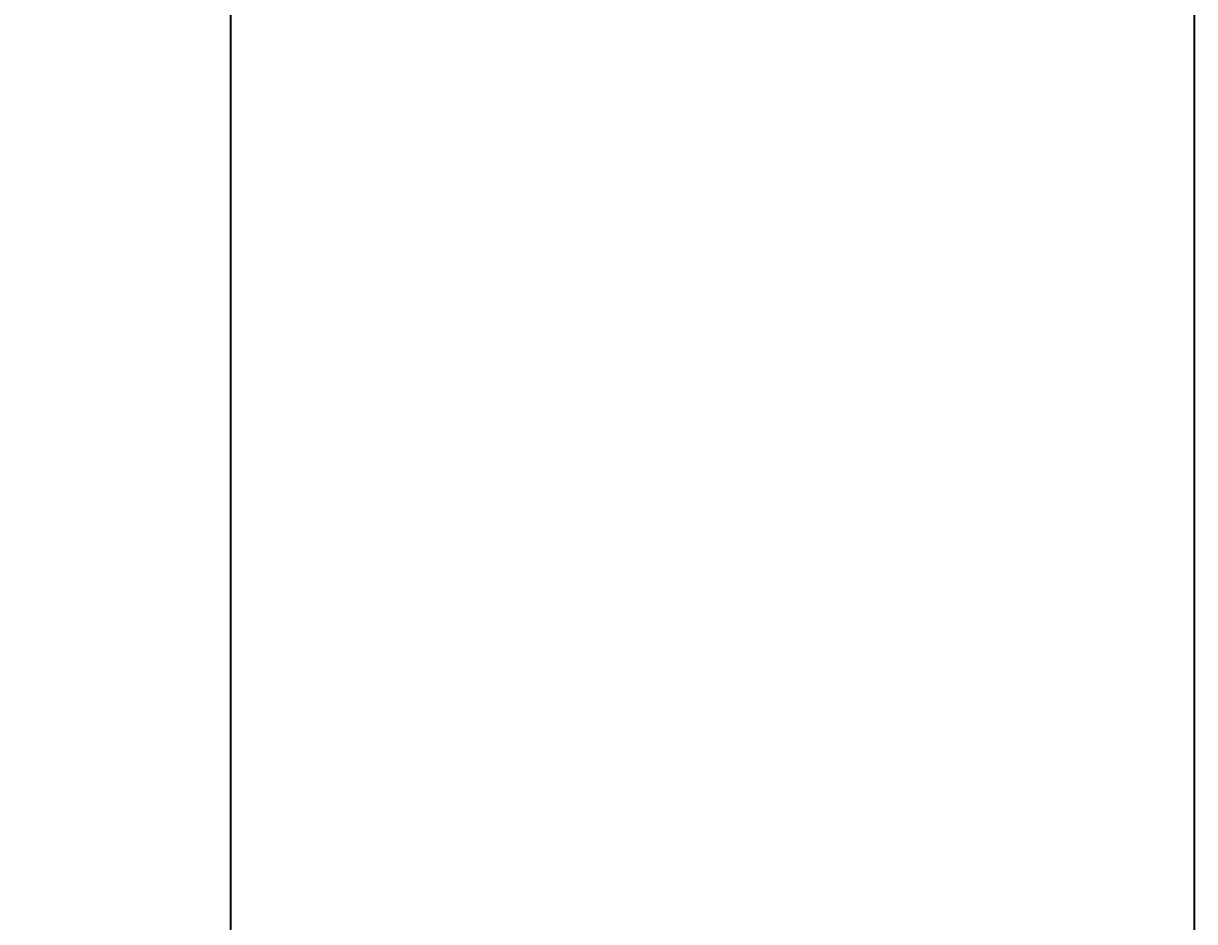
# Model space of a CAD drawing. Extents: x 0 to 1128, y 0 to 827.
# Drawn here: x 250.13 to 284.14, y 532.66 to 558.75 of the extents above; entities that cross this region are included whole.
import ezdxf

# ---------------------------------------------------------------- set-up
doc = ezdxf.new("R2010")
doc.units = 0
doc.header["$LTSCALE"] = 10
doc.header["$MEASUREMENT"] = 0
doc.header["$PDMODE"] = 3
doc.header["$PDSIZE"] = -10
doc.layers.get('0').update_dxf_attribs({"linetype": 'CONTINUOUS'})
doc.layers.get('DEFPOINTS').update_dxf_attribs({"linetype": 'CONTINUOUS'})
doc.layers.add('1', color=7, linetype='CONTINUOUS')
doc.styles.add('Daelim Dimension', font='')
doc.styles.get('Daelim Dimension').set_extended_font_data('나눔고딕')
doc.dimstyles.new('DEFAULT', dxfattribs={"dimscale": 2, "dimtxt": 2, "dimasz": 2, "dimexe": 0, "dimexo": 2, "dimgap": 1, "dimtad": 1, "dimdec": 0, "dimzin": 9, "dimdsep": 46, "dimtxsty": 'Daelim Dimension', "dimcen": 0.5, "dimclrd": 5, "dimclre": 5, "dimclrt": 256, "dimadec": 1, "dimazin": 0, "dimtfac": 1, "dimtdec": 0, "dimtix": 1, "dimtmove": 0, "dimatfit": 3, "dimfxl": 1, "dimtolj": 1, "dimtzin": 1, "dimlwd": 9, "dimlwe": 9, "dimarcsym": 0})

# ---------------------------------------------------------------- blocks, each defined once
blk = doc.blocks.new('*D59')
at = {"color": 5, "lineweight": 9, "ltscale": 0.5, "transparency": 16777216}
for p, q in [((266.137, 754.907), (181.231, 754.907)), ((181.231, 750.907), (181.231, 348.908)), ((239.136, 344.908), (181.231, 344.908))]:
    blk.add_line(p, q, dxfattribs=at)
at = {"color": 5, "ltscale": 0.5, "transparency": 16777216}
for points in [[(180.565, 750.907), (181.898, 750.907), (181.231, 754.907)], [(180.565, 348.908), (181.898, 348.908), (181.231, 344.908)]]:
    blk.add_solid(points, dxfattribs=at)
at = {"layer": 'DEFPOINTS', "color": 0, "ltscale": 0.5, "transparency": 16777216}
for p in [(270.137, 754.907), (181.231, 344.908), (243.136, 344.908)]:
    blk.add_point(p, dxfattribs=at)
at = {"color": 7, "ltscale": 0.5, "transparency": 16777216, "insert": (173.824, 549.907), "char_height": 10, "attachment_point": 5, "rotation": 90, "style": 'Daelim Dimension'}
blk.add_mtext('\\A1;410', dxfattribs=at)

msp = doc.modelspace()

# ---------------------------------------------------------------- linework, layer by layer
at = {"layer": '1'}
for points, knots in [([(284.136, 526.008), (284.136, 530.438), (284.136, 539.09), (284.136, 551.752), (284.136, 561.537), (284.136, 567.102), (284.136, 568.656)], [0, 0, 0, 0, 0.311673, 0.608565, 0.890677, 1, 1, 1, 1]), ([(256.136, 568.647), (256.136, 567.74), (256.136, 562.595), (256.136, 553.014), (256.136, 539.708), (256.136, 530.64), (256.136, 526.008)], [0, 0, 0, 0, 0.063786, 0.362008, 0.67408, 1, 1, 1, 1])]:
    msp.add_open_spline(points, degree=3, knots=knots, dxfattribs=at)

# ---------------------------------------------------------------- dimensions: what is measured, and where the dimension line sits
at = {"color": 5, "ltscale": 0.5}
dim = msp.add_linear_dim(base=(181.231, 344.908), p1=(270.137, 754.907), p2=(243.136, 344.908), angle=90, dimstyle='DEFAULT', override={"dimtxt": 5, "dimclrt": 7}, dxfattribs=at)
dim.commit()
dim.dimension.update_dxf_attribs({"geometry": '*D59', "text_midpoint": (173.824, 549.907)})

doc.saveas('drawing.dxf')
